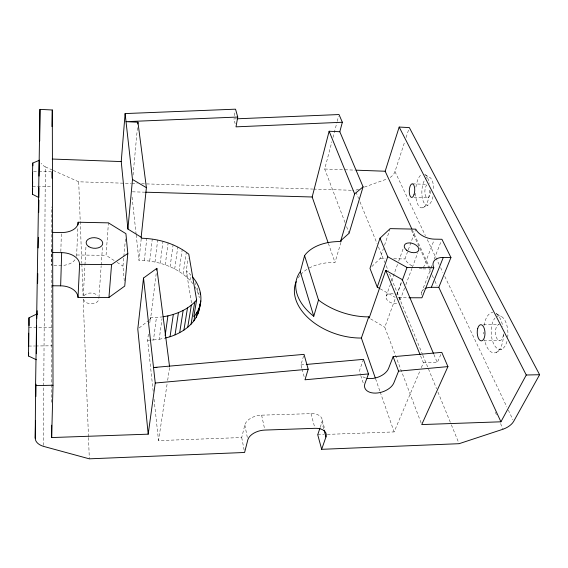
<?xml version="1.0" encoding="UTF-8"?>
<svg xmlns="http://www.w3.org/2000/svg" width="568" height="568" viewBox="0 0 568 568"><rect width="100%" height="100%" fill="white"/><g stroke="black" fill="none" stroke-linecap="round" stroke-linejoin="round"><path stroke-width="0.43" stroke-dasharray="2.84 2.13" d="M43.331 445.426L45.348 166.886A11.772 9.393 3.9 0 1 41.095 163.328M51.823 248.912L51.468 265.455L51.404 206.908M51.837 270.027L51.603 383.734M60.826 251.638L61.365 233.398M76.552 256.367A16.444 10.6 1.7 0 0 76.644 254.989L77.887 227.541M83.311 295.708L84.923 265.746M84.973 264.858L85.967 246.356M98.96 297.483L101.154 265.895M101.218 265.022L102.439 247.47M114.14 260.492L106.046 255.337L108.438 222.855M124.271 280.876L122.965 266.115L123.767 257.347M123.845 256.466L125.436 238.936M133.047 175.065L137.449 127.509M192.857 283.645C180.035 267.67 158.891 260.676 138.947 260.3L141.283 238.226M144.336 260.534L146.785 238.496M149.703 261.11L152.267 239.107M155.007 262.033L157.684 240.051M153.183 391.302L147.63 340.239L148.376 334.204M149.767 323L150.406 317.824L162.263 316.937M149.207 320.096L150.548 319.046L156.193 273.591M160.204 263.289L162.988 241.329M151.819 340.04L153.495 339.962L156.399 317.59M165.245 264.865L168.135 242.934M153.495 339.962L159.225 339.274L162.029 318.655M170.088 266.761L173.084 244.836M174.696 268.941L177.798 247.037M179.026 271.412L182.229 249.515M183.045 274.131L186.339 252.242M323.689 428.868L321.886 422.379A14.491 8.641 -14.6 0 0 311.001 413.632L261.614 415.165A14.697 8.868 -12.6 0 0 244.836 424.963L241.712 437.537L158.536 440.605L167.127 383.833M167.659 380.34L169.64 367.233L167.943 367.269M191.515 302.879L186.233 270.815L188.114 258.554M186.709 277.099L187.518 271.852L186.233 270.815M189.989 280.28L190.827 275.026L187.518 271.852M196.145 281.927L195.278 287.174L197.224 290.837L199.432 297.675M197.224 290.837L198.104 285.59M198.679 294.607L199.063 292.35M234.406 115.673L234.974 112.421M345.024 222.549L324.704 169.023L331.861 141.78M332.976 137.527L337.001 122.205M337.222 121.353L338.563 116.241M301.842 368.234L300.941 364.94L303.795 355.185M309.219 268.032A54.585 35.621 17.9 0 1 334.992 262.416L341.176 241.549M390.173 177.457A10.636 7.945 -25.4 0 0 394.973 171.593L404.721 141.695M406.07 137.541L408.782 129.234M320.224 427.321L321.886 422.379M371.848 266.562L379.999 258.632L383.386 248.628M384.515 245.298L389.882 229.465M363.477 359.352L360.084 368.838A15.222 9.436 -18.1 0 0 360.183 373.858M386.183 296.106L390.365 284.426M391.558 281.089L397.529 264.411M398.722 261.074L403.202 248.564M412.02 265.895A14.782 8.818 19.7 0 1 404.977 258.93L407.98 250.658M408.285 249.828L415.79 229.152M421.108 422.926L384.77 327.218L395.335 298.498M396.847 294.401L401.675 281.274M396.784 295.296L401.91 281.38M404.636 287.983L399.744 301.083L399.623 298.591L397.721 296.12M405.857 284.71L411.977 268.337M412.283 267.514L417.785 252.781M419.305 268.515A14.782 8.818 19.7 0 0 423.004 268.884L434.115 239.973M430.963 267.301L431.609 265.654M434.186 259.065L441.286 240.931M421.52 292.492L431.694 266.527M327.388 434.385L394.114 431.921L419.951 370.925M421.328 367.673L423.401 362.796L420.398 355.433M423.401 362.796L437.303 362.554L441.087 353.928M84.121 295.658L85.328 294.551A7.874 5.382 2.5 0 1 97.696 295.679M139.132 327.97L148.532 320.622M496.276 352.409L501.899 349.015M422.713 207.76L427.896 205.105M358.593 189.179L355.263 190.372L352.607 190.287M364.422 187.085L386.9 179.019M159.225 339.274L164.77 338.18M300.941 364.94L305.343 364.542M147.63 340.239L150.981 340.083M236.494 118.818L233.839 118.925L235.138 123.682M317.732 434.74L323.881 434.513M28.634 346.068L34.712 345.997M35.578 345.99L52.078 345.798M483.844 340.857L499.563 340.672M28.854 327.736L51.404 327.58M483.545 324.662L499.258 324.555A8.066 4.011 87.7 0 0 495.424 332.259A8.066 4.011 87.7 0 0 499.378 340.651A8.066 4.011 87.7 0 0 503.461 333.487M398.487 297.76L408.037 297.767M53.91 265.476L60.407 265.533A16.444 10.6 1.7 0 0 75.53 259.036M423.004 268.884L427.881 268.927M76.644 254.989L106.046 255.337M379.999 258.632L385.168 258.688M393.78 258.795L404.977 258.93M132.387 191.821L144.783 192.176M32.553 186.176L50.914 186.723M413.98 197.43L427.051 197.813M53.293 170.443L78.703 181.803L131.002 183.421M131.89 183.45L137.207 183.62M141.638 183.755L312.719 189.052M313.6 189.08L351.72 190.266M33.569 171.231L37.957 171.373M38.83 171.408L51.113 171.813M412.609 183.862L426.589 184.33M324.704 169.023L343.981 169.726M344.861 169.761L355.376 170.144M45.348 166.886L52.497 170.088M496.247 313.593L501.274 316.419M380.226 288.8L395.136 297.327M370.634 318.896L384.77 327.218M425.489 174.937L429.039 177.081M117.079 262.366L122.965 266.115M394.973 171.593L425.411 235.635M427.313 239.639L439.107 264.454M440.626 267.656L442.912 272.455M444.815 276.46L506.834 406.944M508.353 410.146L512.918 419.752M412.183 229.706L429.948 268.153M411.48 230.26L419.276 247.172M419.645 247.982L428.918 268.11M429.294 268.92L431.893 274.557M432.262 275.359L434.485 280.194M434.861 280.997L437.083 285.832M495.346 412.276L496.46 414.69M500.543 423.55L503.141 429.188M433.874 354.425L437.303 362.554M355.937 192.012L358.621 198.573M359.97 201.853L377.109 243.665M378.451 246.945L384.834 262.522M386.183 265.796L388.2 270.716M389.541 273.996L422.471 354.34M422.805 355.156L436.586 388.768M437.928 392.048L451.027 424.019M451.368 424.836L459.093 443.693M346.586 226.667L349.093 233.256M328.347 243.367L334.992 262.416M375.569 378.75L379.914 391.21M380.205 392.041L394.114 431.921M360.73 375.476L363.428 383.57M322.205 420.036L324.924 429.777M302.07 369.065L304.54 378.139M311.001 413.632L314.736 427.505M261.614 415.165L264.688 429.252M244.836 424.963L247.314 437.431M241.712 437.537L244.112 449.984M150.406 317.824L150.548 319.046M132.074 197.06L136.079 233.952M136.178 234.832L138.947 260.3M154.042 399.226L158.536 440.605M78.703 181.803L81.82 263.034M81.849 263.914L83.07 295.701M88.466 436.664L83.169 298.349L84.334 301.061L85.64 302.183A7.874 5.382 2.5 0 0 94.295 303.369A7.874 5.382 2.5 0 0 98.896 298.363M88.501 437.552L89.318 458.83M51.603 384.614L51.624 402.258M421.222 295.033A15.577 9.62 21.6 0 1 423.792 289.424M396.634 303.411A7.221 4.594 19.9 0 1 386.077 297.973A7.221 4.594 19.9 0 1 394.554 294.316M424.665 174.305A16.969 7.001 -87.2 0 1 429.202 183.492M429.635 190.152A16.969 7.001 -87.2 0 1 422.528 207.81A16.969 7.001 -87.2 0 1 415.57 193.163M415.939 187.099A16.969 7.001 -87.2 0 1 421.626 174.454M433.008 196.556A14.115 5.9 -87.1 0 1 423.217 201.129A14.115 5.9 -87.1 0 1 425.972 178.16A14.115 5.9 -87.1 0 1 433.711 190.699M503.475 333.87A20.207 9.919 87.8 0 1 495.623 352.664A20.207 9.919 87.8 0 1 484.469 339.856M483.673 333.97A20.207 9.919 87.8 0 1 483.602 332.244M484.057 325.514A20.207 9.919 87.8 0 1 492.939 312.506M496.162 313.571A20.207 9.919 87.8 0 1 502.872 326.891M506.94 341.46A16.806 8.357 87.7 0 1 493.89 344.3A16.806 8.357 87.7 0 1 494.991 318.037M496.943 316.39A16.806 8.357 87.7 0 1 505.215 320.927A16.806 8.357 87.7 0 1 507.721 337.385M430.558 190.798A6.773 2.833 -87.1 0 1 427.903 197.785A6.773 2.833 -87.1 0 1 424.914 192.999A6.773 2.833 -87.1 0 1 426.866 184.877M298.2 277.816A54.585 35.621 17.9 0 1 300.344 274.983M300.82 274.443A54.585 35.621 17.9 0 1 307.174 269.225M365.529 377.954A15.222 9.436 -18.1 0 1 361.702 375.888"/><path stroke-width="0.85" d="M29.075 325.563L28.975 317.824L36.849 313.983L36.742 318.577M32.518 181.497L32.553 186.176L32.667 181.675M411.814 228.904L385.168 171.238L399.176 127.069L409.322 127.573L539.6 374.717L513.678 421.35A14.335 7.782 -21 0 1 503.141 429.188L459.093 443.693L321.673 449.316L325.947 436.984A14.711 8.598 -14.6 0 0 314.956 428.322L264.865 430.075A14.917 8.832 -12.7 0 0 247.804 439.923L244.595 452.476L89.318 458.83L43.324 446.313A16.387 9.841 -4 0 1 35.23 438.134L35.571 385.608L39.98 109.376L52.291 109.986L53.009 385.232L51.66 437.552L148.191 434.172L155.256 383.024L143.512 278.043L156.846 268.344L169.527 366.36M36.324 353.722L36.629 325.663M38.915 187.696L38.851 197.543L32.44 194.256L32.532 172.36L32.767 163.044L39.284 160.311M39.71 141.006L39.98 109.376M51.986 178.21L51.972 171.891M32.44 180.539L32.483 176.364M39.029 176.101L39.263 160.133M35.23 438.134L35.507 420.441M35.876 396.549L36.068 384.167M37.147 314.274L37.204 310.739M37.623 283.311L37.779 273.584M38.177 247.925L38.34 237.31M38.723 212.538L38.915 200.156M28.684 333.231L28.634 346.068L28.67 345.671M32.582 175.682L32.639 172.615M51.972 126.614L52.291 109.986M32.653 188.32L32.44 194.256M52.171 232.362L61.394 232.525A16.962 10.487 2.4 0 0 78.128 222.23L108.438 222.855L125.918 233.675L127.814 253.47L124.733 286.08L108.942 297.469L78.015 297.433A17.303 11.758 0.7 0 0 60.648 285.825L61.671 252.639L52.213 252.519M165.522 337.967C181.831 334.24 199.553 322.148 199.971 303.852M199.893 306.173C202.733 295.978 199.503 284.845 192.552 277.049M28.67 353.04L28.514 356.015L36.324 359.729M36.813 314.771L36.849 313.983M78.008 224.885L78.128 222.23M78.015 297.433L79.619 264.319A17.878 11.672 1.5 0 0 61.671 252.639M108.942 297.469L111.555 264.624L127.814 253.47M200.802 300.912C200.099 306.727 197.636 312.315 193.802 316.745L196.627 299.954L188.782 254.173C175.462 243.48 158.174 238.652 141.283 238.226L141.169 237.225L127.906 229.053L121.232 161.568L125.116 113.572L235.535 109.17L237.736 117.043L236.004 126.849L342.348 122.255L339.813 131.74L363.087 186.851L349.093 233.256L340.828 240.598L341.176 241.549A55.742 35.337 17.6 0 0 305.974 253.811L304.569 255.636L300.294 271.745L299.542 272.732A54.862 35.557 17.8 0 0 312.336 315.155L313.77 316.255L318.506 300.003L304.569 255.636M127.906 229.053L132.486 179.46L125.116 113.572M137.775 123.987L137.939 122.227L126.018 121.666L237.736 117.043M28.975 317.824L28.514 356.015M141.169 237.225L146.402 187.66L137.939 122.227M143.512 278.043L137.79 329.021L148.191 434.172M156.626 270.091L156.846 268.344M165.132 335.61L167.922 315.879C178.657 313.337 189.378 308.531 196.627 299.954M170.059 336.696L173.332 314.423M175.05 334.836L178.43 312.599M179.687 332.628L183.159 310.426M183.925 330.093L187.483 307.927M187.731 327.274L191.352 305.144M191.061 324.193L194.746 302.091M193.894 320.892L194.788 315.602M196.201 317.398L197.103 312.116M200.263 294.685L200.518 293.18M197.976 313.756L198.885 308.481M199.212 310.007L200.121 304.732M328.055 242.543L312.173 196.997L329.128 131.243L339.813 131.74M340.828 240.598L354.638 193.908L363.087 186.851M156.91 367.46L153.516 367.517L304.036 354.368L308.183 369.221L304.995 379.786L368.476 373.929L363.477 359.352L306.223 364.464M367.127 378.338A15.222 9.436 -18.1 0 0 388.618 368.298L393.127 356.704L441.776 352.359L447.932 366.601L421.733 424.573L500.933 421.797L438.808 287.337L450.942 257.531L441.932 239.284L434.435 239.149A15.208 8.669 19.2 0 1 415.79 229.152L390.166 228.627L380.013 238.184L369.974 268.394L377.244 287.089L379.481 288.374M319.947 428.144L317.732 434.74L321.673 449.316M377.244 287.089L387.738 256.736L380.013 238.184M375.278 377.919L361.369 338.038L368.724 316.873A55.742 35.337 17.6 0 1 321.254 302.07L318.506 300.003M433.526 353.608L402.279 279.634L385.757 270.34L369.143 318.023L368.724 316.873M402.215 280.564L407.036 267.457L433.796 267.713A16.046 9.486 21 0 1 443.296 257.432L450.942 257.531M368.476 373.929L364.975 383.414A15.464 9.4 -18 0 0 375.59 393.106A15.464 9.4 -18 0 0 393.922 382.754L398.573 371.152L393.127 356.704M433.796 267.713L421.939 297.781L408.91 297.767M424.978 288.672A15.577 9.62 21.6 0 1 431.353 287.309L443.296 257.432M500.933 421.797L526.266 375.008L399.176 127.069M163.073 316.788L167.922 315.879M398.573 371.152L447.932 366.601M155.256 383.024L308.183 369.221M237.374 118.783L339.011 114.544L342.348 122.255M35.571 385.608L53.009 385.232M526.266 375.008L539.6 374.717M52.327 285.789L60.648 285.825M431.353 287.309L438.808 287.337M79.619 264.319L111.555 264.624M145.671 192.204L312.173 196.997M52.235 159.04L121.232 161.568M356.25 170.18L385.168 171.238M387.738 256.736L407.036 267.457M132.486 179.46L146.402 187.66M329.128 131.243L354.638 193.908M385.757 270.34L420.064 354.617M32.767 163.044L32.845 165.792M300.294 271.745L313.77 316.255M324.143 430.494L325.947 436.984M51.645 425.205L51.66 437.552M361.369 338.038A54.585 35.621 17.9 0 1 309.979 319.536A54.585 35.621 17.9 0 1 296.162 281.671M406.631 250.197A7.597 4.487 19.1 0 0 418.701 250.325A7.597 4.487 19.1 0 0 409.279 242.891A7.597 4.487 19.1 0 0 406.631 250.197M88.835 246.689A8.307 5.304 3.7 0 0 102.552 244.453A8.307 5.304 3.7 0 0 91.966 237.829A8.307 5.304 3.7 0 0 88.835 246.689M477.695 328.517A8.108 3.869 87.9 0 0 481.217 340.885A8.108 3.869 87.9 0 0 484.412 328.943A8.108 3.869 87.9 0 0 477.695 328.517M414.022 194.696A6.809 2.726 -87.2 0 0 412.609 183.862A6.809 2.726 -87.2 0 0 409.379 193.276A6.809 2.726 -87.2 0 0 414.022 194.696"/></g></svg>
